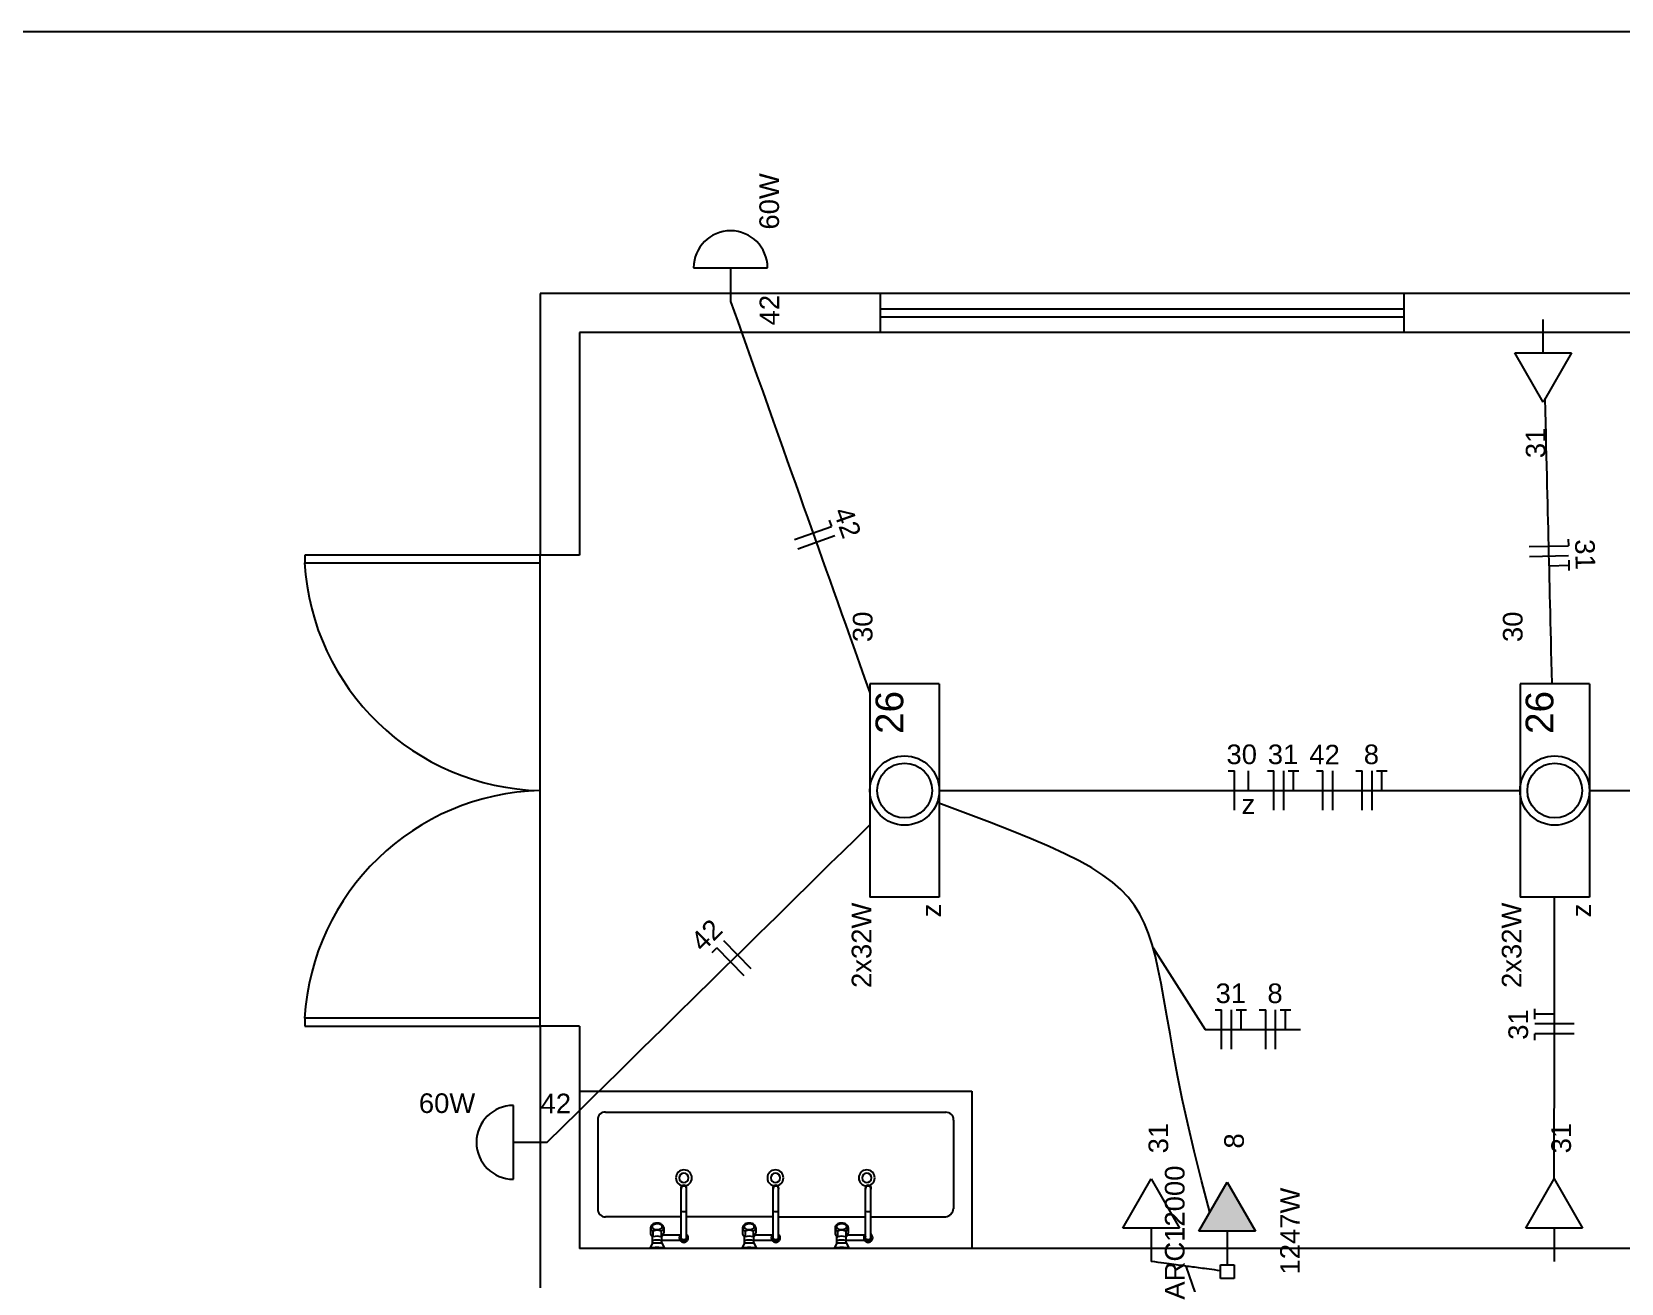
# Model space of a CAD drawing. Header units: millimetres. Extents: x -182 to 147, y -1396 to 58.
# Drawn here: x -159.95 to -147.8, y 43.06 to 52.63 of the extents above; entities that cross this region are included whole.
import ezdxf

# ---------------------------------------------------------------- set-up
doc = ezdxf.new("R2010")
doc.units = ezdxf.units.MM
doc.header["$LTSCALE"] = 10
doc.header["$MEASUREMENT"] = 0
for name, color, linetype in [('Arquitetura', 8, 'Continuous'), ('EL-Condutos', 4, 'Continuous'), ('EL-Fios (Fase 1)', 7, 'Continuous'), ('EL-Fios (Fase 2)', 7, 'Continuous'), ('EL-Fios (Neutro)', 170, 'Continuous'), ('EL-Fios (Retorno)', 10, 'Continuous'), ('EL-Fios (Terra)', 90, 'Continuous'), ('EL-Textos fios', 7, 'Continuous'), ('P-SIMBOL', 170, 'Continuous'), ('Textos', 7, 'Continuous')]:
    doc.layers.add(name, color=color, linetype=linetype)
doc.styles.add('Arial', font='arial.ttf')

msp = doc.modelspace()

# ---------------------------------------------------------------- hatches: boundary and pattern name
at = {"layer": 'P-SIMBOL', "linetype": 'Continuous'}
msp.add_hatch(color=256, dxfattribs=at).paths.add_polyline_path([(-150.5969, 43.4583), (-150.8134, 43.8333), (-151.0299, 43.4583)])

# ---------------------------------------------------------------- linework, layer by layer
at = {"layer": 'Arquitetura', "linetype": 'Continuous'}
for p, q in [((-87.262, 52.6259), (-180.862, 52.6259)), ((-156.063, 50.6259), (-156.063, 48.6259)), ((-95.963, 50.6259), (-156.063, 50.6259)), ((-149.463, 50.5059), (-153.463, 50.5059)), ((-149.463, 50.4459), (-153.463, 50.4459)), ((-140.862, 50.3269), (-155.762, 50.3269)), ((-156.063, 45.0259), (-156.063, 43.0259)), ((-143.032, 43.3269), (-155.762, 43.3269))]:
    msp.add_line(p, q, dxfattribs=at)
at = {"layer": 'Arquitetura'}
for p, q in [((-153.463, 50.3269), (-153.463, 50.6259)), ((-149.463, 50.3269), (-149.463, 50.6259)), ((-155.762, 50.3269), (-155.762, 48.6259)), ((-156.063, 48.6259), (-157.862, 48.6259)), ((-157.862, 48.6259), (-157.862, 48.5659)), ((-155.762, 48.6259), (-156.063, 48.6259)), ((-156.063, 48.5659), (-156.063, 48.6259)), ((-157.862, 48.5659), (-156.063, 48.5659)), ((-156.063, 45.0869), (-156.063, 48.5659)), ((-156.063, 45.0869), (-157.862, 45.0869)), ((-157.862, 45.0869), (-157.862, 45.0259)), ((-156.063, 45.0259), (-156.063, 45.0869)), ((-157.862, 45.0259), (-156.063, 45.0259)), ((-155.762, 45.0259), (-156.063, 45.0259)), ((-155.762, 45.0259), (-155.762, 43.3269)), ((-155.762, 44.5279), (-152.766, 44.5279)), ((-152.766, 44.5279), (-152.766, 43.3269)), ((-155.564, 44.3679), (-152.965, 44.3679)), ((-155.623, 44.3079), (-155.623, 43.6309)), ((-152.906, 44.3079), (-152.906, 43.6309)), ((-154.986, 43.7779), (-154.986, 43.7879)), ((-154.986, 43.4359), (-154.986, 43.7779)), ((-154.946, 43.7779), (-154.946, 43.7879)), ((-154.946, 43.4359), (-154.946, 43.7779)), ((-154.283, 43.7779), (-154.283, 43.7879)), ((-154.283, 43.4359), (-154.283, 43.7779)), ((-154.243, 43.7779), (-154.243, 43.7879)), ((-154.243, 43.4359), (-154.243, 43.7779)), ((-153.577, 43.7779), (-153.577, 43.7879)), ((-153.577, 43.4359), (-153.577, 43.7779)), ((-153.537, 43.7779), (-153.537, 43.7879)), ((-153.537, 43.4359), (-153.537, 43.7779)), ((-154.986, 43.5679), (-155.564, 43.5679)), ((-155.219, 43.4859), (-155.219, 43.4429)), ((-155.119, 43.4859), (-155.119, 43.4429)), ((-154.283, 43.5679), (-154.946, 43.5679)), ((-154.516, 43.4859), (-154.516, 43.4429)), ((-154.416, 43.4859), (-154.416, 43.4429)), ((-154.243, 43.5679), (-153.577, 43.5679)), ((-153.81, 43.4859), (-153.81, 43.4429)), ((-153.71, 43.4859), (-153.71, 43.4429)), ((-153.537, 43.5679), (-152.965, 43.5679)), ((-155.205, 43.3689), (-155.226, 43.3259)), ((-155.205, 43.3689), (-155.205, 43.4179)), ((-155.205, 43.3689), (-155.134, 43.3689)), ((-155.201, 43.4579), (-155.201, 43.4159)), ((-155.138, 43.4579), (-155.138, 43.4159)), ((-155.134, 43.3879), (-155.134, 43.4179)), ((-155.134, 43.3689), (-155.134, 43.3879)), ((-154.995, 43.3879), (-155.134, 43.3879)), ((-155.134, 43.3689), (-155.113, 43.3259)), ((-154.995, 43.4279), (-155.124, 43.4279)), ((-154.986, 43.3999), (-154.986, 43.4359)), ((-154.946, 43.3999), (-154.946, 43.4359)), ((-154.502, 43.3689), (-154.523, 43.3259)), ((-154.502, 43.3689), (-154.502, 43.4179)), ((-154.502, 43.3689), (-154.431, 43.3689)), ((-154.498, 43.4579), (-154.498, 43.4159)), ((-154.435, 43.4579), (-154.435, 43.4159)), ((-154.431, 43.3879), (-154.431, 43.4179)), ((-154.431, 43.3689), (-154.431, 43.3879)), ((-154.292, 43.3879), (-154.431, 43.3879)), ((-154.431, 43.3689), (-154.41, 43.3259)), ((-154.292, 43.4279), (-154.421, 43.4279)), ((-154.283, 43.3999), (-154.283, 43.4359)), ((-154.243, 43.3999), (-154.243, 43.4359)), ((-153.796, 43.3689), (-153.817, 43.3259)), ((-153.796, 43.3689), (-153.796, 43.4179)), ((-153.796, 43.3689), (-153.725, 43.3689)), ((-153.792, 43.4579), (-153.792, 43.4159)), ((-153.729, 43.4579), (-153.729, 43.4159)), ((-153.725, 43.3879), (-153.725, 43.4179)), ((-153.725, 43.3689), (-153.725, 43.3879)), ((-153.585, 43.3879), (-153.725, 43.3879)), ((-153.725, 43.3689), (-153.703, 43.3259)), ((-153.585, 43.4279), (-153.715, 43.4279)), ((-153.577, 43.3999), (-153.577, 43.4359)), ((-153.537, 43.3999), (-153.537, 43.4359))]:
    msp.add_line(p, q, dxfattribs=at)
at = {"layer": 'Arquitetura', "linetype": 'Continuous'}
for points in [[(-155.119, 43.4869), (-155.121, 43.4929), (-155.123, 43.4989), (-155.128, 43.5049), (-155.133, 43.5099), (-155.14, 43.5139), (-155.148, 43.5169), (-155.156, 43.5199), (-155.165, 43.5209), (-155.174, 43.5209), (-155.183, 43.5199), (-155.192, 43.5169), (-155.199, 43.5139), (-155.206, 43.5099), (-155.212, 43.5049), (-155.215, 43.4989), (-155.218, 43.4929), (-155.219, 43.4869)], [(-155.219, 43.4869), (-155.219, 43.4809), (-155.217, 43.4749), (-155.213, 43.4689), (-155.209, 43.4639), (-155.203, 43.4599)], [(-155.208, 43.4929), (-155.208, 43.4889), (-155.205, 43.4849), (-155.201, 43.4809), (-155.196, 43.4779), (-155.19, 43.4749), (-155.183, 43.4729), (-155.175, 43.4719), (-155.168, 43.4719), (-155.16, 43.4719), (-155.152, 43.4739), (-155.146, 43.4759), (-155.14, 43.4789), (-155.135, 43.4829), (-155.132, 43.4869), (-155.13, 43.4909), (-155.13, 43.4949), (-155.132, 43.4989), (-155.135, 43.5039), (-155.14, 43.5069), (-155.146, 43.5099), (-155.152, 43.5119), (-155.16, 43.5139), (-155.168, 43.5139), (-155.175, 43.5139), (-155.183, 43.5129), (-155.19, 43.5109), (-155.196, 43.5089), (-155.201, 43.5049), (-155.205, 43.5019), (-155.208, 43.4969), (-155.208, 43.4929)], [(-155.136, 43.4599), (-155.13, 43.4639), (-155.126, 43.4689), (-155.122, 43.4739), (-155.12, 43.4799), (-155.119, 43.4859)], [(-154.417, 43.4869), (-154.418, 43.4929), (-154.42, 43.4989), (-154.424, 43.5049), (-154.43, 43.5099), (-154.437, 43.5139), (-154.444, 43.5169), (-154.453, 43.5199), (-154.462, 43.5209), (-154.471, 43.5209), (-154.48, 43.5199), (-154.488, 43.5169), (-154.496, 43.5139), (-154.503, 43.5099), (-154.508, 43.5049), (-154.513, 43.4989), (-154.515, 43.4929), (-154.516, 43.4869)], [(-154.516, 43.4869), (-154.516, 43.4809), (-154.514, 43.4749), (-154.51, 43.4689), (-154.505, 43.4639), (-154.5, 43.4599)], [(-154.505, 43.4929), (-154.505, 43.4889), (-154.502, 43.4849), (-154.498, 43.4809), (-154.493, 43.4779), (-154.487, 43.4749), (-154.48, 43.4729), (-154.472, 43.4719), (-154.464, 43.4719), (-154.457, 43.4719), (-154.449, 43.4739), (-154.442, 43.4759), (-154.437, 43.4789), (-154.432, 43.4829), (-154.429, 43.4869), (-154.428, 43.4909), (-154.428, 43.4949), (-154.429, 43.4989), (-154.432, 43.5039), (-154.437, 43.5069), (-154.442, 43.5099), (-154.449, 43.5119), (-154.457, 43.5139), (-154.464, 43.5139), (-154.472, 43.5139), (-154.48, 43.5129), (-154.487, 43.5109), (-154.493, 43.5089), (-154.498, 43.5049), (-154.502, 43.5019), (-154.505, 43.4969), (-154.505, 43.4929)], [(-154.433, 43.4599), (-154.427, 43.4639), (-154.422, 43.4689), (-154.419, 43.4739), (-154.417, 43.4799), (-154.416, 43.4859)], [(-153.71, 43.4869), (-153.711, 43.4929), (-153.714, 43.4989), (-153.718, 43.5049), (-153.724, 43.5099), (-153.731, 43.5139), (-153.738, 43.5169), (-153.747, 43.5199), (-153.755, 43.5209), (-153.765, 43.5209), (-153.774, 43.5199), (-153.782, 43.5169), (-153.79, 43.5139), (-153.797, 43.5099), (-153.802, 43.5049), (-153.806, 43.4989), (-153.809, 43.4929), (-153.81, 43.4869)], [(-153.81, 43.4869), (-153.81, 43.4809), (-153.808, 43.4749), (-153.804, 43.4689), (-153.799, 43.4639), (-153.794, 43.4599)], [(-153.799, 43.4929), (-153.798, 43.4889), (-153.796, 43.4849), (-153.792, 43.4809), (-153.787, 43.4779), (-153.781, 43.4749), (-153.774, 43.4729), (-153.766, 43.4719), (-153.758, 43.4719), (-153.75, 43.4719), (-153.743, 43.4739), (-153.736, 43.4759), (-153.731, 43.4789), (-153.726, 43.4829), (-153.723, 43.4869), (-153.721, 43.4909), (-153.721, 43.4949), (-153.723, 43.4989), (-153.726, 43.5039), (-153.731, 43.5069), (-153.736, 43.5099), (-153.743, 43.5119), (-153.75, 43.5139), (-153.758, 43.5139), (-153.766, 43.5139), (-153.774, 43.5129), (-153.781, 43.5109), (-153.787, 43.5089), (-153.792, 43.5049), (-153.796, 43.5019), (-153.798, 43.4969), (-153.799, 43.4929)], [(-153.727, 43.4599), (-153.721, 43.4639), (-153.716, 43.4689), (-153.713, 43.4739), (-153.711, 43.4799), (-153.71, 43.4859)], [(-155.219, 43.4429), (-155.219, 43.4369), (-155.217, 43.4319), (-155.214, 43.4269), (-155.21, 43.4219), (-155.205, 43.4179)], [(-155.205, 43.4179), (-155.204, 43.4169), (-155.204, 43.4169), (-155.203, 43.4169), (-155.203, 43.4159), (-155.202, 43.4159)], [(-155.136, 43.4159), (-155.136, 43.4159), (-155.135, 43.4169), (-155.135, 43.4169), (-155.135, 43.4169), (-155.134, 43.4179)], [(-155.134, 43.4179), (-155.132, 43.4199), (-155.13, 43.4209), (-155.128, 43.4229), (-155.126, 43.4259), (-155.124, 43.4279)], [(-155.124, 43.4279), (-155.122, 43.4309), (-155.121, 43.4329), (-155.12, 43.4369), (-155.12, 43.4399), (-155.119, 43.4429)], [(-154.516, 43.4429), (-154.516, 43.4369), (-154.514, 43.4319), (-154.511, 43.4269), (-154.507, 43.4219), (-154.502, 43.4179)], [(-154.502, 43.4179), (-154.501, 43.4169), (-154.501, 43.4169), (-154.5, 43.4169), (-154.5, 43.4159), (-154.499, 43.4159)], [(-154.434, 43.4159), (-154.433, 43.4159), (-154.433, 43.4169), (-154.432, 43.4169), (-154.432, 43.4169), (-154.431, 43.4179)], [(-154.431, 43.4179), (-154.429, 43.4199), (-154.426, 43.4209), (-154.424, 43.4229), (-154.422, 43.4259), (-154.421, 43.4279)], [(-154.421, 43.4279), (-154.42, 43.4309), (-154.418, 43.4329), (-154.417, 43.4369), (-154.417, 43.4399), (-154.416, 43.4429)], [(-153.81, 43.4429), (-153.81, 43.4369), (-153.808, 43.4319), (-153.805, 43.4269), (-153.8, 43.4219), (-153.796, 43.4179)], [(-153.796, 43.4179), (-153.795, 43.4169), (-153.795, 43.4169), (-153.794, 43.4169), (-153.794, 43.4159), (-153.793, 43.4159)], [(-153.727, 43.4159), (-153.727, 43.4159), (-153.726, 43.4169), (-153.726, 43.4169), (-153.725, 43.4169), (-153.725, 43.4179)], [(-153.725, 43.4179), (-153.722, 43.4199), (-153.72, 43.4209), (-153.718, 43.4229), (-153.716, 43.4259), (-153.715, 43.4279)], [(-153.715, 43.4279), (-153.713, 43.4309), (-153.712, 43.4329), (-153.711, 43.4369), (-153.71, 43.4399), (-153.71, 43.4429)]]:
    msp.add_lwpolyline(points, dxfattribs=at)
at = {"layer": 'Arquitetura'}
for centre, radius, start, end in [((-156.018, 48.6729), 1.8473, 183.314, 268.628), ((-156.018, 44.9799), 1.8473, 91.3721, 176.686), ((-155.569, 44.3139), 0.0542, 84.3556, 185.644), ((-152.96, 44.3129), 0.0547, 354.97, 95.0298), ((-154.965, 43.8659), 0.0614, 90, 180), ((-154.965, 43.8659), 0.0614, 180, 270), ((-154.965, 43.8659), 0.036, 90, 180), ((-154.965, 43.8659), 0.036, 180, 270), ((-154.965, 43.8659), 0.0614, 0, 90), ((-154.965, 43.8659), 0.036, 0, 90), ((-154.965, 43.8659), 0.036, 270, 0), ((-154.965, 43.8659), 0.0614, 270, 0), ((-154.266, 43.8659), 0.0614, 90, 180), ((-154.266, 43.8659), 0.0614, 180, 270), ((-154.266, 43.8659), 0.036, 90, 180), ((-154.266, 43.8659), 0.036, 180, 270), ((-154.266, 43.8659), 0.0614, 0, 90), ((-154.266, 43.8659), 0.036, 0, 90), ((-154.266, 43.8659), 0.036, 270, 0), ((-154.266, 43.8659), 0.0614, 270, 0), ((-153.568, 43.8659), 0.0614, 90, 180), ((-153.568, 43.8659), 0.0614, 180, 270), ((-153.568, 43.8659), 0.036, 90, 180), ((-153.568, 43.8659), 0.036, 180, 270), ((-153.568, 43.8659), 0.0614, 0, 90), ((-153.568, 43.8659), 0.036, 0, 90), ((-153.568, 43.8659), 0.036, 270, 0), ((-153.568, 43.8659), 0.0614, 270, 0), ((-154.966, 43.7879), 0.0223, 333.721, 206.279), ((-154.966, 43.7879), 0.02, 0, 180), ((-154.263, 43.7879), 0.0223, 333.721, 206.279), ((-154.263, 43.7879), 0.02, 0, 180), ((-153.557, 43.7879), 0.0223, 333.721, 206.279), ((-153.557, 43.7879), 0.02, 0, 180), ((-155.565, 43.6259), 0.0582, 174.724, 271.326), ((-154.966, 43.6549), 0.0466, 244.555, 295.445), ((-154.263, 43.6549), 0.0466, 244.555, 295.445), ((-153.557, 43.6549), 0.0466, 244.555, 295.445), ((-152.976, 43.6369), 0.0699, 278.69, 357.131), ((-155.17, 43.2269), 0.1631, 77.5382, 102.462), ((-155.201, 43.4629), 0.004, 237.844, 296.025), ((-155.2, 43.4199), 0.004, 238.433, 285.686), ((-155.17, 43.3099), 0.1097, 74.3139, 105.686), ((-155.17, 43.3989), 0.067, 63.9749, 116.025), ((-155.139, 43.4199), 0.004, 254.314, 301.567), ((-155.138, 43.4629), 0.004, 243.975, 302.156), ((-154.966, 43.4079), 0.0345, 144.581, 215.419), ((-154.966, 43.4079), 0.0345, 125.419, 144.581), ((-154.966, 43.4079), 0.0345, 215.419, 324.581), ((-154.966, 43.4079), 0.0253, 142.252, 37.7482), ((-154.966, 43.4429), 0.0466, 244.555, 295.445), ((-154.966, 43.4079), 0.0345, 35.4187, 54.5813), ((-154.966, 43.4079), 0.0345, 324.581, 35.4187), ((-154.466, 43.2269), 0.1631, 77.5382, 102.462), ((-154.498, 43.4629), 0.004, 237.844, 296.025), ((-154.497, 43.4199), 0.004, 238.433, 285.686), ((-154.466, 43.3099), 0.1097, 74.3139, 105.686), ((-154.466, 43.3989), 0.067, 63.9749, 116.025), ((-154.436, 43.4199), 0.004, 254.314, 301.567), ((-154.435, 43.4629), 0.004, 243.975, 302.156), ((-154.263, 43.4079), 0.0345, 144.581, 215.419), ((-154.263, 43.4079), 0.0345, 125.419, 144.581), ((-154.263, 43.4079), 0.0345, 215.419, 324.581), ((-154.263, 43.4079), 0.0253, 142.252, 37.7482), ((-154.263, 43.4429), 0.0466, 244.555, 295.445), ((-154.263, 43.4079), 0.0345, 35.4187, 54.5813), ((-154.263, 43.4079), 0.0345, 324.581, 35.4187), ((-153.76, 43.2269), 0.1631, 77.5382, 102.462), ((-153.791, 43.4629), 0.004, 237.844, 296.025), ((-153.791, 43.4199), 0.004, 238.433, 285.686), ((-153.76, 43.3099), 0.1097, 74.3139, 105.686), ((-153.76, 43.3989), 0.067, 63.9749, 116.025), ((-153.729, 43.4629), 0.004, 243.975, 302.156), ((-153.729, 43.4199), 0.004, 254.314, 301.567), ((-153.557, 43.4079), 0.0345, 144.581, 215.419), ((-153.557, 43.4079), 0.0345, 125.419, 144.581), ((-153.557, 43.4079), 0.0345, 215.419, 324.581), ((-153.557, 43.4079), 0.0253, 142.252, 37.7482), ((-153.557, 43.4429), 0.0466, 244.555, 295.445), ((-153.557, 43.4079), 0.0345, 35.4187, 54.5813), ((-153.557, 43.4079), 0.0345, 324.581, 35.4187), ((-155.17, 42.7759), 0.5572, 84.3752, 95.6248), ((-154.466, 42.7759), 0.5572, 84.3752, 95.6248), ((-153.76, 42.7759), 0.5572, 84.3752, 95.6248)]:
    msp.add_arc(centre, radius, start, end, dxfattribs=at)
at = {"layer": 'EL-Condutos', "linetype": 'Continuous'}
for points in [[(-154.6083, 50.5655), (-154.5536, 50.4118), (-154.502, 50.2665), (-154.4531, 50.1291), (-154.4069, 49.9991), (-154.3631, 49.876), (-154.3216, 49.7594), (-154.2822, 49.6486), (-154.2447, 49.5432), (-154.2089, 49.4427), (-154.1748, 49.3466), (-154.142, 49.2544), (-154.1104, 49.1656), (-154.0798, 49.0796), (-154.0501, 48.996), (-154.021, 48.9144), (-153.9925, 48.834), (-153.9642, 48.7546), (-153.9361, 48.6755), (-153.9079, 48.5963), (-153.8795, 48.5165), (-153.8507, 48.4355), (-153.8213, 48.3529), (-153.7912, 48.2682), (-153.7601, 48.1808), (-153.7279, 48.0903), (-153.6944, 47.9961), (-153.6594, 47.8978), (-153.6228, 47.7948), (-153.5843, 47.6867), (-153.5439, 47.5729)], [(-148.3319, 47.6448), (-148.334, 47.731), (-148.336, 47.8137), (-148.338, 47.8933), (-148.3398, 47.97), (-148.3416, 48.0441), (-148.3434, 48.1158), (-148.3451, 48.1854), (-148.3468, 48.2531), (-148.3484, 48.3194), (-148.35, 48.3843), (-148.3515, 48.4482), (-148.3531, 48.5114), (-148.3546, 48.574), (-148.3561, 48.6364), (-148.3577, 48.6989), (-148.3592, 48.7617), (-148.3608, 48.8251), (-148.3623, 48.8892), (-148.3639, 48.9545), (-148.3656, 49.0212), (-148.3672, 49.0895), (-148.369, 49.1598), (-148.3707, 49.2322), (-148.3726, 49.307), (-148.3745, 49.3846), (-148.3765, 49.4651), (-148.3785, 49.5488), (-148.3807, 49.6361), (-148.3829, 49.7272), (-148.3852, 49.8222)], [(-153.0151, 46.8268), (-152.8076, 46.8268), (-152.6125, 46.8268), (-152.4288, 46.8268), (-152.2556, 46.8268), (-152.0921, 46.8268), (-151.9374, 46.8268), (-151.7905, 46.8268), (-151.6507, 46.8268), (-151.5171, 46.8268), (-151.3887, 46.8268), (-151.2647, 46.8268), (-151.1442, 46.8268), (-151.0264, 46.8268), (-150.9103, 46.8268), (-150.7951, 46.8268), (-150.6799, 46.8268), (-150.5638, 46.8268), (-150.446, 46.8268), (-150.3255, 46.8268), (-150.2015, 46.8268), (-150.0731, 46.8268), (-149.9395, 46.8268), (-149.7997, 46.8268), (-149.6529, 46.8268), (-149.4982, 46.8268), (-149.3347, 46.8268), (-149.1615, 46.8268), (-148.9778, 46.8268), (-148.7827, 46.8268), (-148.5753, 46.8268)], [(-148.0485, 46.8268), (-147.841, 46.8268), (-147.6459, 46.8268)], [(-150.947, 43.6053), (-151.0114, 43.8465), (-151.0673, 44.0707), (-151.1155, 44.2788), (-151.157, 44.4716), (-151.1928, 44.6499), (-151.2238, 44.8145), (-151.251, 44.9661), (-151.2754, 45.1056), (-151.2978, 45.2338), (-151.3192, 45.3515), (-151.3407, 45.4595), (-151.3631, 45.5586), (-151.3874, 45.6495), (-151.4146, 45.7331), (-151.4455, 45.8102), (-151.4813, 45.8816), (-151.5228, 45.9481), (-151.5709, 46.0105), (-151.6267, 46.0696), (-151.6911, 46.1262), (-151.765, 46.1811), (-151.8494, 46.235), (-151.9453, 46.2889), (-152.0535, 46.3434), (-152.1752, 46.3995), (-152.3111, 46.4579), (-152.4623, 46.5193), (-152.6298, 46.5847), (-152.8144, 46.6548), (-153.0171, 46.7303)], [(-156.0103, 44.138), (-155.887, 44.2594), (-155.7711, 44.3735), (-155.6621, 44.4808), (-155.5595, 44.5817), (-155.4629, 44.6768), (-155.3717, 44.7666), (-155.2854, 44.8515), (-155.2037, 44.932), (-155.1259, 45.0085), (-155.0515, 45.0817), (-154.9802, 45.1519), (-154.9114, 45.2196), (-154.8446, 45.2853), (-154.7793, 45.3496), (-154.7151, 45.4128), (-154.6514, 45.4755), (-154.5877, 45.5382), (-154.5236, 45.6012), (-154.4586, 45.6652), (-154.3922, 45.7306), (-154.3239, 45.7979), (-154.2531, 45.8675), (-154.1795, 45.9399), (-154.1025, 46.0157), (-154.0217, 46.0953), (-153.9364, 46.1792), (-153.8464, 46.2678), (-153.751, 46.3617), (-153.6498, 46.4613), (-153.5422, 46.5672)], [(-148.3157, 43.8548), (-148.3156, 43.9482), (-148.3154, 44.0376), (-148.3153, 44.1234), (-148.3152, 44.2057), (-148.3151, 44.285), (-148.315, 44.3614), (-148.3149, 44.4351), (-148.3148, 44.5065), (-148.3148, 44.5758), (-148.3147, 44.6433), (-148.3146, 44.7092), (-148.3145, 44.7738), (-148.3144, 44.8373), (-148.3143, 44.9001), (-148.3143, 44.9623), (-148.3142, 45.0242), (-148.3141, 45.0862), (-148.314, 45.1484), (-148.3139, 45.2111), (-148.3139, 45.2745), (-148.3138, 45.339), (-148.3137, 45.4048), (-148.3136, 45.4721), (-148.3135, 45.5413), (-148.3134, 45.6125), (-148.3133, 45.686), (-148.3132, 45.7622), (-148.3131, 45.8412), (-148.313, 45.9233), (-148.3129, 46.0088)], [(-150.8661, 43.1563), (-150.8893, 43.1594), (-150.911, 43.1623), (-150.9316, 43.1651), (-150.9509, 43.1677), (-150.9692, 43.1701), (-150.9866, 43.1724), (-151.0031, 43.1747), (-151.0189, 43.1768), (-151.0341, 43.1788), (-151.0487, 43.1808), (-151.0629, 43.1827), (-151.0768, 43.1845), (-151.0905, 43.1863), (-151.1041, 43.1882), (-151.1177, 43.19), (-151.1314, 43.1918), (-151.1453, 43.1937), (-151.1596, 43.1956), (-151.1742, 43.1976), (-151.1894, 43.1996), (-151.2053, 43.2017), (-151.2218, 43.2039), (-151.2393, 43.2063), (-151.2577, 43.2087), (-151.2771, 43.2113), (-151.2977, 43.2141), (-151.3196, 43.217), (-151.3428, 43.2201), (-151.3676, 43.2234), (-151.3939, 43.2269)]]:
    msp.add_lwpolyline(points, dxfattribs=at)
at = {"layer": 'EL-Fios (Fase 1)'}
for p, q in [((-148.5057, 48.6159), (-148.2058, 48.6233)), ((-150.3826, 46.6768), (-150.3826, 46.9768)), ((-149.7076, 46.6768), (-149.7076, 46.9768)), ((-150.7815, 44.8505), (-150.7815, 45.1505)), ((-150.444, 44.8505), (-150.444, 45.1505)), ((-148.1643, 45.0432), (-148.4643, 45.0432))]:
    msp.add_line(p, q, dxfattribs=at)
at = {"layer": 'EL-Fios (Fase 2)'}
for p, q in [((-154.0948, 48.6742), (-153.8122, 48.7748)), ((-150.0076, 46.6768), (-150.0076, 46.9768)), ((-154.4499, 45.4634), (-154.6603, 45.6772))]:
    msp.add_line(p, q, dxfattribs=at)
at = {"layer": 'EL-Fios (Neutro)'}
for p, q in [((-154.1199, 48.7449), (-153.8373, 48.8454)), ((-153.854, 48.8925), (-153.8373, 48.8454)), ((-148.5075, 48.6909), (-148.2076, 48.6982)), ((-148.2088, 48.7482), (-148.2076, 48.6982)), ((-150.8076, 46.9768), (-150.7576, 46.9768)), ((-150.7576, 46.6768), (-150.7576, 46.9768)), ((-150.5076, 46.9768), (-150.4576, 46.9768)), ((-150.4576, 46.6768), (-150.4576, 46.9768)), ((-150.1326, 46.9768), (-150.0826, 46.9768)), ((-150.0826, 46.6768), (-150.0826, 46.9768)), ((-149.8326, 46.9768), (-149.7826, 46.9768)), ((-149.7826, 46.6768), (-149.7826, 46.9768)), ((-154.7494, 45.5895), (-154.7138, 45.6246)), ((-154.5033, 45.4108), (-154.7138, 45.6246)), ((-150.9065, 45.1505), (-150.8565, 45.1505)), ((-150.8565, 44.8505), (-150.8565, 45.1505)), ((-150.569, 45.1505), (-150.519, 45.1505)), ((-150.519, 44.8505), (-150.519, 45.1505)), ((-148.1643, 44.9682), (-148.4643, 44.9682)), ((-148.4643, 44.9182), (-148.4643, 44.9682))]:
    msp.add_line(p, q, dxfattribs=at)
at = {"layer": 'EL-Fios (Retorno)'}
msp.add_line((-150.6526, 46.8268), (-150.6526, 46.9768), dxfattribs=at)
at = {"layer": 'EL-Fios (Terra)'}
for p, q in [((-148.2049, 48.5883), (-148.203, 48.5083)), ((-148.3539, 48.5446), (-148.2039, 48.5483)), ((-150.3476, 46.9768), (-150.2676, 46.9768)), ((-150.3076, 46.8268), (-150.3076, 46.9768)), ((-149.6726, 46.9768), (-149.5926, 46.9768)), ((-149.6326, 46.8268), (-149.6326, 46.9768)), ((-150.7465, 45.1505), (-150.6665, 45.1505)), ((-150.7065, 45.0005), (-150.7065, 45.1505)), ((-150.409, 45.1505), (-150.329, 45.1505)), ((-150.369, 45.0005), (-150.369, 45.1505)), ((-148.4643, 45.0782), (-148.4643, 45.1582)), ((-148.3143, 45.1182), (-148.4643, 45.1182))]:
    msp.add_line(p, q, dxfattribs=at)
at = {"layer": 'EL-Textos fios'}
for p, q in [((-151.3802, 45.6245), (-150.9815, 45.0005)), ((-150.9815, 45.0005), (-150.254, 45.0005)), ((-151.1299, 43.1916), (-150.9063, 42.547))]:
    msp.add_line(p, q, dxfattribs=at)
at = {"layer": 'P-SIMBOL'}
for p, q in [((-154.8908, 50.8224), (-154.3258, 50.8224)), ((-154.6083, 50.8224), (-154.6083, 50.5655)), ((-148.4001, 50.1709), (-148.4001, 50.4269)), ((-148.4001, 49.7959), (-148.6166, 50.1709)), ((-148.6166, 50.1709), (-148.1836, 50.1709)), ((-148.1836, 50.1709), (-148.4001, 49.7959)), ((-153.0135, 47.6428), (-153.5435, 47.6428)), ((-153.5435, 47.6428), (-153.5435, 46.0107)), ((-153.0135, 47.6428), (-153.0135, 46.0107)), ((-148.0469, 47.6428), (-148.5769, 47.6428)), ((-148.5769, 47.6428), (-148.5769, 46.0107)), ((-148.0469, 47.6428), (-148.0469, 46.0107)), ((-153.0135, 46.0107), (-153.5435, 46.0107)), ((-148.0469, 46.0107), (-148.5769, 46.0107)), ((-156.2673, 43.8555), (-156.2673, 44.4205)), ((-156.2673, 44.138), (-156.0103, 44.138)), ((-151.6104, 43.483), (-151.3939, 43.858)), ((-151.3939, 43.858), (-151.1774, 43.483)), ((-148.533, 43.483), (-148.3165, 43.858)), ((-148.3165, 43.858), (-148.1, 43.483)), ((-151.0299, 43.4583), (-150.8134, 43.8333)), ((-150.8134, 43.8333), (-150.5969, 43.4583)), ((-151.1774, 43.483), (-151.6104, 43.483)), ((-151.3939, 43.483), (-151.3939, 43.2269)), ((-148.1, 43.483), (-148.533, 43.483)), ((-148.3165, 43.483), (-148.3165, 43.2269)), ((-150.5969, 43.4583), (-151.0299, 43.4583)), ((-150.8134, 43.4583), (-150.8134, 43.2023)), ((-150.8665, 43.2023), (-150.7604, 43.2023)), ((-150.8665, 43.0962), (-150.8665, 43.2023)), ((-150.7604, 43.2023), (-150.7604, 43.0962)), ((-150.7604, 43.0962), (-150.8665, 43.0962))]:
    msp.add_line(p, q, dxfattribs=at)
for centre, radius in [((-153.2785, 46.8267), 0.265), ((-153.2785, 46.8267), 0.2092), ((-148.3119, 46.8267), 0.265), ((-148.3119, 46.8267), 0.2092)]:
    msp.add_circle(centre, radius, dxfattribs=at)
for centre, start, end in [((-154.6083, 50.8224), 0, 180), ((-156.2673, 44.138), 90, 270)]:
    msp.add_arc(centre, 0.2825, start, end, dxfattribs=at)

# ---------------------------------------------------------------- texts
at = {"layer": 'EL-Textos fios', "char_height": 0.15, "attachment_point": 8, "line_spacing_factor": 0.6, "style": 'Arial'}
for s, insert, width, rotation in [('42', (-153.7865, 48.8502), 0.36, 289.5786), ('31', (-148.1564, 48.6295), 0.36, 271.40438), ('30', (-150.7033, 47.0263), 0.36, 0.00084), ('31', (-150.3876, 47.0263), 0.36, 0.00084), ('42', (-150.0701, 47.0263), 0.36, 0.00084), ('8', (-149.7126, 47.0263), 0.18, 0.00084), ('z', (-150.6526, 46.6468), 0.18, 0.00084), ('42', (-154.7396, 45.6686), 0.36, 44.54174), ('31', (-148.5138, 45.0382), 0.36, 90.00021)]:
    msp.add_mtext(s, dxfattribs=dict(at, insert=insert, width=width, rotation=rotation))
for s, insert, width in [('31', (-150.7865, 45.2), 0.36), ('8', (-150.449, 45.2), 0.18)]:
    msp.add_mtext(s, dxfattribs=dict(at, insert=insert, width=width))
at = {"layer": 'P-SIMBOL', "char_height": 0.2118, "width": 0.50832, "attachment_point": 9, "rotation": 90.00021, "line_spacing_factor": 0.6, "style": 'Arial'}
for insert in [(-153.2858, 47.5877), (-148.3192, 47.5877)]:
    msp.add_mtext('26', dxfattribs=dict(at, insert=insert))
at = {"layer": 'Textos', "char_height": 0.15, "rotation": 90.00021, "line_spacing_factor": 0.6, "style": 'Arial'}
for s, insert, width, attachment_point in [('60W', (-154.2362, 51.3296), 0.54, 8), ('42', (-154.2363, 50.4985), 0.36, 8), ('31', (-148.3808, 49.4836), 0.36, 8), ('30', (-153.5222, 48.1947), 0.36, 9), ('30', (-148.5556, 48.1947), 0.36, 9), ('2x32W', (-153.5308, 45.9698), 0.9, 9), ('z', (-153.0007, 45.9626), 0.18, 9), ('2x32W', (-148.5642, 45.9698), 0.9, 9), ('z', (-148.0341, 45.9626), 0.18, 9), ('31', (-151.2631, 44.1703), 0.36, 8), ('31', (-148.1857, 44.1703), 0.36, 8), ('8', (-150.6847, 44.1487), 0.18, 8), ('ARC12000', (-151.1379, 43.4478), 1.44, 8), ('1247W', (-150.2594, 43.4598), 0.9, 8)]:
    msp.add_mtext(s, dxfattribs=dict(at, insert=insert, width=width, attachment_point=attachment_point))
at = {"layer": 'Textos', "char_height": 0.15, "attachment_point": 8, "line_spacing_factor": 0.6, "style": 'Arial'}
for s, insert, width in [('60W', (-156.7744, 44.3601), 0.54), ('42', (-155.9433, 44.3601), 0.36)]:
    msp.add_mtext(s, dxfattribs=dict(at, insert=insert, width=width))

doc.saveas('drawing.dxf')
